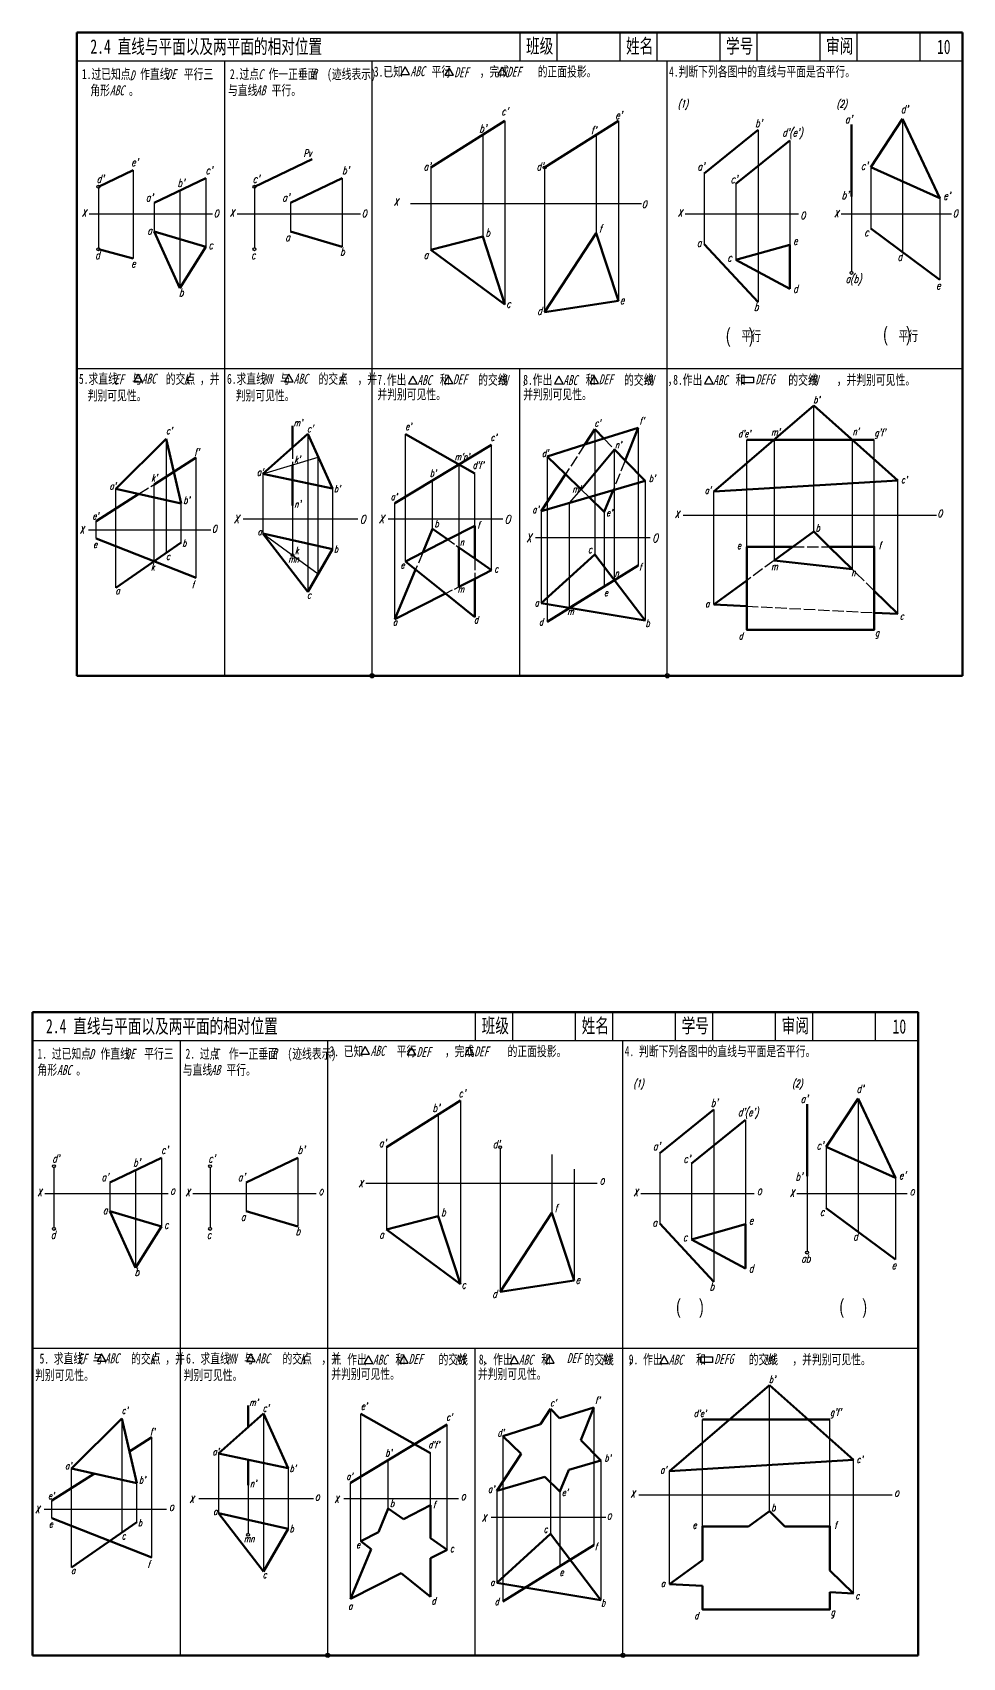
# Model space of a CAD drawing. Header units: millimetres. Extents: x -1022 to 1047, y 2161 to 2730.
# Drawn here: x 365 to 691, y 2161 to 2730 of the extents above; entities that cross this region are included whole.
import ezdxf

# ---------------------------------------------------------------- set-up
doc = ezdxf.new("R2010")
doc.units = ezdxf.units.MM
doc.header["$PDMODE"] = 33
doc.header["$PDSIZE"] = 1.5
doc.linetypes.add('myHIDDEN', pattern=[5, 4, -1])
for name, color, linetype, lineweight in [('标注', 7, 'Continuous', 25), ('标题文字', 7, 'Continuous', 25), ('答案文字', 1, 'Continuous', 25), ('答案标注', 1, 'Continuous', 25), ('答案粗实线', 1, 'Continuous', 50), ('答案细实线', 1, 'Continuous', 25), ('答案虚线', 1, 'myHIDDEN', 25), ('粗实线', 7, 'Continuous', 50), ('细实线', 7, 'Continuous', 25)]:
    doc.layers.add(name, color=color, linetype=linetype, lineweight=lineweight)
doc.styles.add('style1', font='txt.shx', dxfattribs={"width": 0.7, "oblique": 15})
doc.styles.add('SZ', font='txt.shx', dxfattribs={"width": 0.7, "oblique": 15})
doc.styles.add('图中汉字1-5号', font='', dxfattribs={"width": 0.7, "height": 5})
doc.styles.add('字母标注-2.5号', font='txt.shx', dxfattribs={"width": 0.7, "oblique": 15, "height": 2.5})
doc.styles.add('标题字母', font='SIMFANG.TTF', dxfattribs={"width": 0.7, "oblique": 15, "height": 3.5})
doc.styles.add('标题汉字1-5号', font='SimSun.ttf', dxfattribs={"width": 0.7, "height": 5})
doc.styles.add('标题汉字2-3.5号', font='SimSun.ttf', dxfattribs={"width": 0.7, "height": 3.5})
doc.styles.get('图中汉字1-5号').set_extended_font_data('FZFangSong-Z02')

msp = doc.modelspace()

# ---------------------------------------------------------------- linework, layer by layer
for p, q in [((484.17, 2504.66), (484.17, 2719.66)), ((587.51, 2504.66), (587.51, 2719.66)), ((380.84, 2612.16), (484.17, 2612.16)), ((468.64, 2161.99), (468.64, 2376.99)), ((571.97, 2161.99), (571.97, 2376.99)), ((365.31, 2269.49), (468.64, 2269.49))]:
    msp.add_line(p, q)
for p in [(484.17, 2504.66), (587.51, 2504.66), (468.64, 2161.99), (571.97, 2161.99)]:
    msp.add_point(p)
at = {"layer": '答案粗实线'}
for p, q in [((544.55, 2682.41), (570.46, 2698.76)), ((442.98, 2675.73), (463.2, 2685.34)), ((388.36, 2675.73), (400.53, 2681.52)), ((388.36, 2653.83), (400.53, 2650.56)), ((558.65, 2585.5), (565.33, 2587.59)), ((557.31, 2569.84), (569.04, 2583.78)), ((569.04, 2583.78), (572.75, 2579.97)), ((407.87, 2571.61), (414.83, 2576.01)), ((456.3, 2578.42), (456.3, 2573.07)), ((551.86, 2575.12), (557.31, 2569.84)), ((560.15, 2567.09), (568.53, 2569.54)), ((501.91, 2547.77), (510.69, 2552.28)), ((514.58, 2549.54), (514.58, 2535.78)), ((514.58, 2549.54), (520.15, 2545.62)), ((631.43, 2549.75), (624.87, 2544.96)), ((652.2, 2541.94), (644.22, 2549.75)), ((499.41, 2541.77), (509.88, 2533.4)), ((624.87, 2544.96), (652.2, 2541.94)), ((514.58, 2535.78), (520.15, 2538.61)), ((553.31, 2528.37), (569.04, 2538.06))]:
    msp.add_line(p, q, dxfattribs=at)
for points in [[(615.31, 2529), (615.31, 2537.99)], [(659.95, 2534.35), (659.95, 2526.71)]]:
    msp.add_lwpolyline(points, dxfattribs=at)
at = {"layer": '答案细实线'}
for p, q in [((400.53, 2681.52), (400.53, 2650.56)), ((624.87, 2587.2), (624.87, 2544.96)), ((652.2, 2587.2), (652.2, 2541.94)), ((445.97, 2575.26), (465.31, 2581.17)), ((465.31, 2540.27), (465.31, 2581.17)), ((569.04, 2538.06), (569.04, 2583.78)), ((514.58, 2578.55), (514.58, 2549.54)), ((407.87, 2544.69), (407.87, 2571.61)), ((553.31, 2565.1), (557.31, 2569.84)), ((553.31, 2528.37), (553.31, 2565.1)), ((445.97, 2554.42), (465.31, 2540.27))]:
    msp.add_line(p, q, dxfattribs=at)
at = {"layer": '答案虚线'}
for p, q in [((565.33, 2587.59), (569.04, 2583.78)), ((456.3, 2584.49), (456.3, 2578.42)), ((558.65, 2585.5), (551.86, 2575.12)), ((572.75, 2579.97), (568.53, 2569.54)), ((402.52, 2568.24), (407.87, 2571.61)), ((557.31, 2569.84), (560.15, 2567.09)), ((501.91, 2547.77), (499.41, 2541.77)), ((520.15, 2545.62), (520.15, 2538.61)), ((624.87, 2544.96), (615.31, 2537.99)), ((659.95, 2534.35), (652.2, 2541.94)), ((615.31, 2529), (659.95, 2526.71))]:
    msp.add_line(p, q, dxfattribs=at)
at = {"layer": '答案虚线', "ltscale": 0.7}
for p, q in [((510.69, 2552.28), (514.58, 2549.54)), ((509.88, 2533.4), (514.58, 2535.78))]:
    msp.add_line(p, q, dxfattribs=at)
at = {"layer": '答案虚线'}
msp.add_lwpolyline([(631.43, 2549.75), (644.22, 2549.75)], dxfattribs=at)
at = {"layer": '粗实线'}
for p, q in [((380.84, 2729.66), (380.84, 2504.66)), ((690.84, 2729.66), (380.84, 2729.66)), ((690.84, 2504.66), (690.84, 2729.66)), ((504.77, 2682.41), (530.69, 2698.76)), ((600.37, 2680.38), (619.31, 2695.63)), ((651.96, 2697.51), (651.96, 2672.3)), ((658.7, 2682.5), (669.86, 2699.44)), ((669.86, 2699.44), (682.95, 2671.72)), ((611.46, 2676.69), (630.4, 2691.93)), ((407.9, 2670.11), (425.95, 2678.69)), ((455.67, 2670.11), (473.72, 2678.69)), ((682.95, 2671.72), (658.7, 2682.5)), ((658.7, 2661.13), (682.95, 2643.15)), ((407.9, 2660.05), (425.95, 2654.72)), ((416.92, 2640.22), (407.9, 2660.05)), ((425.95, 2654.72), (416.92, 2640.22)), ((455.67, 2660.05), (473.72, 2654.72)), ((504.77, 2653.67), (522.89, 2658.25)), ((522.89, 2658.25), (530.69, 2634.52)), ((544.55, 2631.79), (562.66, 2659.5)), ((562.66, 2659.5), (570.46, 2635.77)), ((600.37, 2655.67), (619.31, 2635.34)), ((611.46, 2650.12), (630.4, 2655.44)), ((630.4, 2655.44), (630.4, 2639.96)), ((504.77, 2653.67), (530.69, 2634.52)), ((630.4, 2639.96), (611.46, 2650.12)), ((544.55, 2631.79), (570.46, 2635.77)), ((638.76, 2599.13), (603.78, 2569.09)), ((668.18, 2573), (638.76, 2599.13)), ((456.3, 2592.04), (456.3, 2584.49)), ((412.15, 2587.57), (394.46, 2570.03)), ((417.4, 2564.93), (412.15, 2587.57)), ((461.65, 2589.27), (445.97, 2575.26)), ((470.31, 2570.1), (461.65, 2589.27)), ((495.82, 2589.13), (520.15, 2575.41)), ((562.16, 2590.86), (558.65, 2585.5)), ((562.16, 2590.86), (565.33, 2587.59)), ((565.33, 2587.59), (577.36, 2591.36)), ((577.36, 2591.36), (572.75, 2579.97)), ((615.31, 2587.2), (659.95, 2587.2)), ((414.83, 2576.01), (422.64, 2580.94)), ((492.19, 2565.02), (525.93, 2585.41)), ((545.43, 2581.35), (558.65, 2585.5)), ((551.86, 2575.12), (545.43, 2581.35)), ((445.97, 2575.26), (470.31, 2570.1)), ((551.86, 2575.12), (543.4, 2562.2)), ((572.75, 2579.97), (579.72, 2572.81)), ((394.46, 2570.03), (417.4, 2564.93)), ((456.3, 2573.07), (456.3, 2564.2)), ((568.53, 2569.54), (565.46, 2561.94)), ((568.53, 2569.54), (579.72, 2572.81)), ((603.78, 2569.09), (668.18, 2573)), ((387.56, 2558.78), (402.52, 2568.24)), ((543.4, 2562.2), (560.15, 2567.09)), ((565.46, 2561.94), (560.15, 2567.09)), ((387.56, 2552.64), (422.64, 2538.91)), ((445.97, 2554.42), (461.65, 2533.96)), ((470.31, 2548.89), (445.97, 2554.42)), ((505.35, 2556.04), (501.91, 2547.77)), ((505.35, 2556.04), (510.69, 2552.28)), ((510.69, 2552.28), (520.15, 2557.15)), ((520.15, 2557.15), (520.15, 2545.62)), ((638.76, 2555.1), (631.43, 2549.75)), ((644.22, 2549.75), (638.76, 2555.1)), ((394.46, 2535.4), (417.4, 2551.29)), ((461.65, 2533.96), (470.31, 2548.89)), ((495.82, 2544.64), (501.91, 2547.77)), ((543.4, 2530), (562.16, 2547.11)), ((562.16, 2547.11), (579.72, 2524.01)), ((499.41, 2541.77), (492.19, 2524.43)), ((499.41, 2541.77), (495.82, 2544.64)), ((520.15, 2545.62), (525.93, 2541.54)), ((520.15, 2538.61), (525.93, 2541.54)), ((545.43, 2523.51), (577.36, 2543.18)), ((520.15, 2538.61), (520.15, 2525.18)), ((615.31, 2537.99), (603.78, 2529.59)), ((492.19, 2524.43), (509.88, 2533.4)), ((520.15, 2525.18), (509.88, 2533.4)), ((579.72, 2524.01), (543.4, 2530)), ((603.78, 2529.59), (615.31, 2529)), ((668.18, 2526.29), (659.95, 2534.35)), ((659.95, 2526.71), (668.18, 2526.29)), ((380.84, 2504.66), (690.84, 2504.66)), ((365.31, 2386.99), (365.31, 2161.99)), ((675.31, 2386.99), (365.31, 2386.99)), ((675.31, 2161.99), (675.31, 2386.99)), ((489.24, 2339.74), (515.15, 2356.09)), ((636.43, 2354.84), (636.43, 2329.63)), ((643.16, 2339.83), (654.33, 2356.77)), ((654.33, 2356.77), (667.42, 2329.05)), ((584.84, 2337.71), (603.78, 2352.95)), ((595.92, 2334.01), (614.87, 2349.26)), ((667.42, 2329.05), (643.16, 2339.83)), ((392.37, 2327.44), (410.42, 2336.02)), ((440.14, 2327.44), (458.19, 2336.02)), ((392.37, 2317.38), (410.42, 2312.05)), ((401.39, 2297.55), (392.37, 2317.38)), ((440.14, 2317.38), (458.19, 2312.05)), ((489.24, 2311), (507.36, 2315.58)), ((507.36, 2315.58), (515.15, 2291.85)), ((529.02, 2289.12), (547.13, 2316.83)), ((547.13, 2316.83), (554.93, 2293.1)), ((643.16, 2318.46), (667.42, 2300.48)), ((410.42, 2312.05), (401.39, 2297.55)), ((489.24, 2311), (515.15, 2291.85)), ((584.84, 2313), (603.78, 2292.67)), ((595.92, 2307.45), (614.87, 2312.77)), ((614.87, 2312.77), (614.87, 2297.29)), ((614.87, 2297.29), (595.92, 2307.45)), ((529.02, 2289.12), (554.93, 2293.1)), ((623.23, 2256.46), (588.25, 2226.42)), ((652.65, 2230.33), (623.23, 2256.46)), ((446.12, 2246.6), (430.44, 2232.59)), ((440.77, 2249.37), (440.77, 2241.82)), ((454.78, 2227.42), (446.12, 2246.6)), ((480.29, 2246.46), (504.62, 2232.74)), ((546.63, 2248.18), (543.12, 2242.82)), ((546.63, 2248.18), (549.8, 2244.92)), ((549.8, 2244.92), (561.83, 2248.69)), ((561.83, 2248.69), (557.22, 2237.3)), ((396.62, 2244.89), (378.93, 2227.36)), ((401.87, 2222.26), (396.62, 2244.89)), ((476.66, 2222.35), (510.4, 2242.74)), ((529.9, 2238.68), (543.12, 2242.82)), ((599.77, 2244.52), (644.42, 2244.52)), ((399.3, 2233.34), (407.11, 2238.27)), ((536.32, 2232.45), (529.9, 2238.68)), ((557.22, 2237.3), (564.19, 2230.14)), ((430.44, 2232.59), (454.78, 2227.42)), ((440.77, 2230.4), (440.77, 2221.52)), ((536.32, 2232.45), (527.87, 2219.53)), ((553, 2226.87), (564.19, 2230.14)), ((588.25, 2226.42), (652.65, 2230.33)), ((372.03, 2216.11), (386.99, 2225.56)), ((378.93, 2227.36), (401.87, 2222.26)), ((527.87, 2219.53), (544.61, 2224.42)), ((549.93, 2219.27), (544.61, 2224.42)), ((553, 2226.87), (549.93, 2219.27)), ((430.44, 2211.75), (446.12, 2191.29)), ((454.78, 2206.22), (430.44, 2211.75)), ((489.82, 2213.37), (486.37, 2205.1)), ((489.82, 2213.37), (495.16, 2209.61)), ((495.16, 2209.61), (504.62, 2214.47)), ((504.62, 2214.47), (504.62, 2202.94)), ((623.23, 2212.43), (615.89, 2207.08)), ((628.69, 2207.08), (623.23, 2212.43)), ((372.03, 2209.97), (407.11, 2196.24)), ((378.93, 2192.73), (401.87, 2208.62)), ((446.12, 2191.29), (454.78, 2206.22)), ((480.29, 2201.97), (486.37, 2205.1)), ((483.88, 2199.1), (480.29, 2201.97)), ((504.62, 2202.94), (510.4, 2198.87)), ((527.87, 2187.33), (546.63, 2204.44)), ((529.9, 2180.84), (561.83, 2200.5)), ((546.63, 2204.44), (564.19, 2181.34)), ((483.88, 2199.1), (476.66, 2181.75)), ((504.62, 2195.93), (510.4, 2198.87)), ((504.62, 2195.93), (504.62, 2182.51)), ((599.77, 2195.32), (588.25, 2186.91)), ((476.66, 2181.75), (494.35, 2190.72)), ((504.62, 2182.51), (494.35, 2190.72)), ((652.65, 2183.62), (644.42, 2191.68)), ((564.19, 2181.34), (527.87, 2187.33)), ((588.25, 2186.91), (599.77, 2186.32)), ((644.42, 2184.04), (652.65, 2183.62)), ((365.31, 2161.99), (675.31, 2161.99))]:
    msp.add_line(p, q, dxfattribs=at)
for points in [[(615.31, 2549.75), (631.43, 2549.75)], [(615.31, 2537.99), (615.31, 2549.75)], [(644.22, 2549.75), (659.95, 2549.75), (659.95, 2534.35)], [(659.95, 2526.71), (659.95, 2520.74), (615.31, 2520.74), (615.31, 2529)], [(599.77, 2195.32), (599.77, 2207.08), (615.89, 2207.08)], [(628.69, 2207.08), (644.42, 2207.08), (644.42, 2191.68)], [(644.42, 2184.04), (644.42, 2178.07), (599.77, 2178.07), (599.77, 2186.32)]]:
    msp.add_lwpolyline(points, dxfattribs=at)
at = {"layer": '细实线'}
for p, q in [((535.84, 2729.66), (535.84, 2719.66)), ((548.84, 2729.66), (548.84, 2719.66)), ((570.84, 2729.66), (570.84, 2719.66)), ((583.84, 2729.66), (583.84, 2719.66)), ((605.84, 2729.66), (605.84, 2719.66)), ((618.84, 2729.66), (618.84, 2719.66)), ((640.84, 2729.66), (640.84, 2719.66)), ((653.84, 2729.66), (653.84, 2719.66)), ((675.84, 2729.66), (675.84, 2719.66)), ((690.84, 2719.66), (380.84, 2719.66)), ((432.51, 2719.66), (432.51, 2504.66)), ((530.69, 2698.76), (530.69, 2634.52)), ((570.46, 2698.76), (570.46, 2635.77)), ((619.31, 2695.63), (619.31, 2635.34)), ((669.86, 2699.44), (669.86, 2652.86)), ((522.89, 2693.84), (522.89, 2658.25)), ((562.66, 2693.84), (562.66, 2659.5)), ((630.4, 2691.93), (630.4, 2655.44)), ((425.95, 2678.69), (425.95, 2654.72)), ((473.72, 2678.69), (473.72, 2654.72)), ((504.77, 2682.41), (504.77, 2653.67)), ((544.55, 2682.41), (544.55, 2631.79)), ((600.37, 2680.38), (600.37, 2655.67)), ((658.7, 2682.5), (658.7, 2661.13)), ((388.36, 2675.23), (388.36, 2654.33)), ((416.92, 2674.4), (416.92, 2640.22)), ((442.98, 2675.73), (442.98, 2654.33)), ((611.46, 2676.69), (611.46, 2650.12)), ((651.96, 2672.3), (651.96, 2646.04)), ((682.95, 2671.72), (682.95, 2643.15)), ((385.11, 2666.23), (428.32, 2666.23)), ((407.9, 2670.11), (407.9, 2660.05)), ((436.92, 2666.23), (480.13, 2666.23)), ((455.67, 2670.11), (455.67, 2660.05)), ((497.57, 2669.86), (578.53, 2669.86)), ((593.73, 2666.23), (633.48, 2666.23)), ((648.37, 2666.23), (687.02, 2666.23)), ((484.17, 2612.16), (690.84, 2612.16)), ((535.84, 2504.66), (535.84, 2612.16)), ((638.76, 2555.1), (638.76, 2599.13)), ((412.15, 2587.57), (412.15, 2547.65)), ((461.65, 2589.27), (461.65, 2533.96)), ((495.82, 2544.64), (495.82, 2589.13)), ((562.16, 2590.86), (562.16, 2547.11)), ((577.36, 2591.36), (577.36, 2543.18)), ((615.31, 2549.75), (615.31, 2587.2)), ((659.95, 2549.75), (659.95, 2587.2)), ((422.64, 2538.91), (422.64, 2580.94)), ((525.93, 2541.54), (525.93, 2585.41)), ((545.43, 2581.35), (545.43, 2523.51)), ((445.97, 2575.26), (445.97, 2554.42)), ((520.15, 2557.15), (520.15, 2575.41)), ((394.46, 2535.4), (394.46, 2570.03)), ((470.31, 2570.1), (470.31, 2548.89)), ((505.35, 2556.04), (505.35, 2572.98)), ((579.72, 2572.81), (579.72, 2524.01)), ((668.18, 2526.29), (668.18, 2573)), ((417.4, 2551.29), (417.4, 2564.93)), ((456.3, 2564.2), (456.3, 2547.36)), ((492.19, 2524.43), (492.19, 2565.02)), ((603.78, 2529.59), (603.78, 2569.09)), ((387.56, 2552.64), (387.56, 2558.78)), ((439.06, 2559.58), (479.2, 2559.58)), ((489.77, 2559.58), (529.9, 2559.58)), ((543.4, 2562.2), (543.4, 2530)), ((565.46, 2561.94), (565.46, 2535.85)), ((593.04, 2560.86), (681.7, 2560.86)), ((384.92, 2555.75), (427.78, 2555.75)), ((541.4, 2553.02), (581.53, 2553.02)), ((520.31, 2386.99), (520.31, 2376.99)), ((533.31, 2386.99), (533.31, 2376.99)), ((555.31, 2386.99), (555.31, 2376.99)), ((568.31, 2386.99), (568.31, 2376.99)), ((590.31, 2386.99), (590.31, 2376.99)), ((603.31, 2386.99), (603.31, 2376.99)), ((625.31, 2386.99), (625.31, 2376.99)), ((638.31, 2386.99), (638.31, 2376.99)), ((660.31, 2386.99), (660.31, 2376.99)), ((675.31, 2376.99), (365.31, 2376.99)), ((416.97, 2376.99), (416.97, 2161.99)), ((515.15, 2356.09), (515.15, 2291.85)), ((654.33, 2356.77), (654.33, 2310.19)), ((507.36, 2351.17), (507.36, 2315.58)), ((603.78, 2352.95), (603.78, 2292.67)), ((614.87, 2349.26), (614.87, 2312.77)), ((489.24, 2339.74), (489.24, 2311)), ((529.02, 2339.24), (529.02, 2289.12)), ((547.13, 2337.17), (547.13, 2316.83)), ((584.84, 2337.71), (584.84, 2313)), ((643.16, 2339.83), (643.16, 2318.46)), ((372.83, 2332.56), (372.83, 2311.66)), ((401.39, 2331.73), (401.39, 2297.55)), ((410.42, 2336.02), (410.42, 2312.05)), ((427.45, 2332.56), (427.45, 2311.66)), ((458.19, 2336.02), (458.19, 2312.05)), ((554.93, 2332.02), (554.93, 2293.1)), ((595.92, 2334.01), (595.92, 2307.45)), ((392.37, 2327.44), (392.37, 2317.38)), ((440.14, 2327.44), (440.14, 2317.38)), ((482.03, 2327.18), (563, 2327.18)), ((636.43, 2329.63), (636.43, 2303.37)), ((667.42, 2329.05), (667.42, 2300.48)), ((369.58, 2323.55), (412.79, 2323.55)), ((421.39, 2323.55), (464.6, 2323.55)), ((578.2, 2323.55), (617.95, 2323.55)), ((632.84, 2323.55), (671.49, 2323.55)), ((468.64, 2269.49), (675.31, 2269.49)), ((520.31, 2161.99), (520.31, 2269.49)), ((623.23, 2212.43), (623.23, 2256.46)), ((446.12, 2246.6), (446.12, 2191.29)), ((480.29, 2201.97), (480.29, 2246.46)), ((546.63, 2248.18), (546.63, 2204.44)), ((561.83, 2248.69), (561.83, 2200.5)), ((396.62, 2244.89), (396.62, 2204.98)), ((510.4, 2198.87), (510.4, 2242.74)), ((599.77, 2207.08), (599.77, 2244.52)), ((644.42, 2207.08), (644.42, 2244.52)), ((407.11, 2196.24), (407.11, 2238.27)), ((529.9, 2238.68), (529.9, 2180.84)), ((430.44, 2232.59), (430.44, 2211.75)), ((489.82, 2213.37), (489.82, 2230.3)), ((504.62, 2214.47), (504.62, 2232.74)), ((564.19, 2230.14), (564.19, 2181.34)), ((652.65, 2183.62), (652.65, 2230.33)), ((378.93, 2192.73), (378.93, 2227.36)), ((454.78, 2227.42), (454.78, 2206.22)), ((588.25, 2186.91), (588.25, 2226.42)), ((401.87, 2208.62), (401.87, 2222.26)), ((423.53, 2216.91), (463.67, 2216.91)), ((440.77, 2221.52), (440.77, 2204.69)), ((474.24, 2216.91), (514.37, 2216.91)), ((476.66, 2181.75), (476.66, 2222.35)), ((527.87, 2219.53), (527.87, 2187.33)), ((549.93, 2219.27), (549.93, 2193.18)), ((577.51, 2218.19), (666.16, 2218.19)), ((369.38, 2213.08), (412.25, 2213.08)), ((372.03, 2209.97), (372.03, 2216.11)), ((525.87, 2210.35), (566, 2210.35))]:
    msp.add_line(p, q, dxfattribs=at)
for points in [[(494.24, 2714.98), (497.27, 2714.98), (495.75, 2717.61)], [(509.69, 2714.68), (512.73, 2714.68), (511.21, 2717.31)], [(528.19, 2714.88), (531.23, 2714.88), (529.71, 2717.51)], [(400.81, 2607.52), (403.84, 2607.52), (402.33, 2610.15)], [(453.51, 2607.49), (456.54, 2607.49), (455.03, 2610.12)], [(496.92, 2606.76), (499.96, 2606.76), (498.44, 2609.39)], [(509.35, 2606.9), (512.39, 2606.9), (510.87, 2609.53)], [(547.98, 2606.76), (551.01, 2606.76), (549.5, 2609.39)], [(560.41, 2606.9), (563.44, 2606.9), (561.93, 2609.53)], [(600.47, 2606.76), (603.51, 2606.76), (601.99, 2609.39)], [(613.57, 2609.12), (617.69, 2609.12), (617.69, 2607.06), (613.57, 2607.06)], [(480.28, 2372.31), (483.32, 2372.31), (481.8, 2374.94)], [(496.48, 2372.01), (499.52, 2372.01), (498, 2374.64)], [(516.75, 2372.21), (519.78, 2372.21), (518.27, 2374.84)], [(387.9, 2264.85), (390.94, 2264.85), (389.42, 2267.48)], [(440.16, 2264.82), (443.2, 2264.82), (441.68, 2267.45)], [(481.39, 2264.09), (484.42, 2264.09), (482.91, 2266.72)], [(493.82, 2264.23), (496.86, 2264.23), (495.34, 2266.86)], [(532.45, 2264.09), (535.48, 2264.09), (533.96, 2266.72)], [(544.88, 2264.23), (547.91, 2264.23), (546.4, 2266.86)], [(584.94, 2264.09), (587.98, 2264.09), (586.46, 2266.72)], [(599.17, 2266.45), (603.28, 2266.45), (603.28, 2264.39), (599.17, 2264.39)]]:
    msp.add_lwpolyline(points, close=True, dxfattribs=at)
for centre in [(544.55, 2682.41), (388.36, 2675.73), (442.98, 2675.73), (388.36, 2653.83), (442.98, 2653.83), (651.96, 2645.54), (456.3, 2546.86), (529.02, 2339.74), (372.83, 2333.06), (427.45, 2333.06), (372.83, 2311.16), (427.45, 2311.16), (636.43, 2302.87), (440.77, 2204.19)]:
    msp.add_circle(centre, 0.5, dxfattribs=at)

# ---------------------------------------------------------------- texts
at = {"layer": '标注', "oblique": 15, "width": 0.7}
for s, height, style, p in [('(1)', 2.5, '字母标注-2.5号', (591.2, 2703.45)), ('(2)', 2.5, '字母标注-2.5号', (646.79, 2703.45)), ("c'", 2.8, 'SZ', (529.42, 2700.69)), ("a'", 2.8, 'SZ', (649.72, 2697.92)), ("d'", 2.8, 'SZ', (669.26, 2701.41)), ("b'", 2.8, 'SZ', (521.7, 2694.7)), ("b'", 2.8, 'SZ', (618.24, 2696.56)), ("d'(e')", 2.8, 'SZ', (627.77, 2693.3)), ('Pv', 2.5, '字母标注-2.5号', (460.19, 2686.2)), ("e'", 2.8, 'SZ', (399.87, 2682.86)), ("a'", 2.8, 'SZ', (502.21, 2681.38)), ("d'", 2.8, 'SZ', (541.72, 2681.38)), ("a'", 2.8, 'SZ', (598.05, 2681.38)), ("c'", 2.8, 'SZ', (655.3, 2681.64)), ("d'", 2.8, 'SZ', (387.78, 2677.06)), ("b'", 2.8, 'SZ', (416.05, 2675.66)), ("c'", 2.8, 'SZ', (425.89, 2680.05)), ("c'", 2.8, 'SZ', (442.4, 2677.06)), ("b'", 2.8, 'SZ', (473.66, 2680.05)), ("c'", 2.8, 'SZ', (609.68, 2676.96)), ("a'", 2.8, 'SZ', (404.99, 2670.56)), ("a'", 2.8, 'SZ', (452.76, 2670.56)), ('X', 2.5, '字母标注-2.5号', (491.79, 2669.12)), ("b'", 2.8, 'SZ', (648.55, 2671.4)), ("e'", 2.8, 'SZ', (684.15, 2671.17)), ('X', 2.5, '字母标注-2.5号', (382.57, 2665.3)), ('O', 2.5, '字母标注-2.5号', (428.8, 2665.1)), ('X', 2.5, '字母标注-2.5号', (434.39, 2665.3)), ('O', 2.5, '字母标注-2.5号', (480.61, 2665.1)), ('O', 2.5, '字母标注-2.5号', (578.64, 2668.31)), ('X', 2.5, '字母标注-2.5号', (591.2, 2665.3)), ('O', 2.5, '字母标注-2.5号', (634.16, 2664.4)), ('X', 2.5, '字母标注-2.5号', (645.93, 2665.07)), ('O', 2.5, '字母标注-2.5号', (687.5, 2665.1)), ('a', 2.8, 'SZ', (405.51, 2658.97)), ('b', 2.8, 'SZ', (523.85, 2658.25)), ('f', 2.8, 'SZ', (563.63, 2659.71)), ('c', 2.8, 'SZ', (656.46, 2658.38)), ('c', 2.8, 'SZ', (426.94, 2653.88)), ('a', 2.8, 'SZ', (453.81, 2656.69)), ('a', 2.8, 'SZ', (597.84, 2654.65)), ('e', 2.8, 'SZ', (631.57, 2655.35)), ('d', 2.8, 'SZ', (387.25, 2650.37)), ('e', 2.8, 'SZ', (399.87, 2647.42)), ('c', 2.8, 'SZ', (441.87, 2650.37)), ('b', 2.8, 'SZ', (472.96, 2651.6)), ('a', 2.8, 'SZ', (502.24, 2650.47)), ('c', 2.8, 'SZ', (608.54, 2649.54)), ('d', 2.8, 'SZ', (668.09, 2649.77)), ('a(b)', 2.8, 'SZ', (649.95, 2642.09)), ('b', 2.8, 'SZ', (416.58, 2637.37)), ('d', 2.8, 'SZ', (631.57, 2638.61)), ('e', 2.8, 'SZ', (681.59, 2639.77)), ('c', 2.8, 'SZ', (531.16, 2633.4)), ('d', 2.8, 'SZ', (542.01, 2630.93)), ('e', 2.8, 'SZ', (570.94, 2634.64)), ('b', 2.8, 'SZ', (617.85, 2632.33)), ("b'", 2.5, 'SZ', (638.64, 2600)), ("m'", 2.5, 'SZ', (456.75, 2591.93)), ("c'", 2.5, 'SZ', (461.44, 2589.88)), ("e'", 2.5, 'SZ', (495.8, 2590.6)), ("c'", 2.5, 'SZ', (562.03, 2591.83)), ("f'", 2.5, 'SZ', (577.75, 2592.59)), ("c'", 2.5, 'SZ', (412.07, 2589.11)), ("c'", 2.5, 'SZ', (525.65, 2586.8)), ("d'e'", 2.5, 'SZ', (612.31, 2588.06)), ("g'f'", 2.5, 'SZ', (660.04, 2588.48)), ("f'", 2.5, 'SZ', (421.96, 2581.62)), ("d'", 2.5, 'SZ', (543.61, 2581.25)), ("a'", 2.5, 'SZ', (443.87, 2574.64)), ("b'", 2.5, 'SZ', (504.38, 2574.27)), ("d'f'", 2.5, 'SZ', (519.38, 2577.08)), ("b'", 2.5, 'SZ', (581.05, 2572.47)), ("a'", 2.5, 'SZ', (392.27, 2569.77)), ("b'", 2.5, 'SZ', (470.83, 2568.82)), ("a'", 2.5, 'SZ', (600.58, 2568.31)), ("c'", 2.5, 'SZ', (669.3, 2572.02)), ("b'", 2.5, 'SZ', (418.13, 2564.83)), ("n'", 2.5, 'SZ', (456.99, 2563.52)), ("a'", 2.5, 'SZ', (490.69, 2566.03)), ("a'", 2.5, 'SZ', (540.3, 2561.55)), ("e'", 2.5, 'SZ', (386.28, 2559.28)), ('X', 3, '字母标注-2.5号', (435.8, 2557.99)), ('O', 3, '字母标注-2.5号', (479.88, 2557.87)), ('X', 3, '字母标注-2.5号', (486.51, 2557.99)), ('b', 2.5, 'SZ', (506.03, 2556.63)), ('f', 2.5, 'SZ', (521.03, 2556.14)), ('O', 3, '字母标注-2.5号', (530.58, 2557.87)), ("e'", 2.5, 'SZ', (566.13, 2560.42)), ('X', 2.5, '字母标注-2.5号', (590.14, 2559.88)), ('O', 2.5, '字母标注-2.5号', (682.11, 2560.18)), ('X', 2.5, '字母标注-2.5号', (381.84, 2554.43)), ('b', 2.5, 'SZ', (417.76, 2549.84)), ('O', 2.5, '字母标注-2.5号', (428.15, 2554.79)), ('a', 2.5, 'SZ', (444.11, 2553.79)), ('X', 3, '字母标注-2.5号', (538.14, 2551.43)), ('O', 3, '字母标注-2.5号', (582.21, 2551.31)), ('b', 2.5, 'SZ', (639.47, 2555.14)), ('e', 2.5, 'SZ', (386.58, 2549.39)), ('c', 2.5, 'SZ', (412.06, 2545.22)), ('b', 2.5, 'SZ', (470.83, 2547.77)), ('c', 2.5, 'SZ', (559.77, 2547.57)), ('e', 2.5, 'SZ', (611.9, 2548.97)), ('f', 2.5, 'SZ', (661.48, 2548.97)), ('mn', 2.5, 'SZ', (454.82, 2544.26)), ('e', 2.5, 'SZ', (494.15, 2542.13)), ('c', 2.5, 'SZ', (526.97, 2540.81)), ('f', 2.5, 'SZ', (577.66, 2541.49)), ('f', 2.5, 'SZ', (421.06, 2535.3)), ('a', 2.5, 'SZ', (394.37, 2533.2)), ('c', 2.5, 'SZ', (461.44, 2531.63)), ('a', 2.5, 'SZ', (541.09, 2528.93)), ('e', 2.5, 'SZ', (565.34, 2532.51)), ('a', 2.5, 'SZ', (600.79, 2528.6)), ('a', 2.5, 'SZ', (491.47, 2522.19)), ('d', 2.5, 'SZ', (519.85, 2522.97)), ('d', 2.5, 'SZ', (542.61, 2522.24)), ('b', 2.5, 'SZ', (579.88, 2521.81)), ('c', 2.5, 'SZ', (668.89, 2524.28)), ('d', 2.5, 'SZ', (612.52, 2517.28)), ('g', 2.5, 'SZ', (660.25, 2518.52)), ("c'", 2.8, 'SZ', (514.44, 2357.19)), ('(1)', 2.5, '字母标注-2.5号', (575.67, 2360.78)), ('(2)', 2.5, '字母标注-2.5号', (631.26, 2360.78)), ("d'", 2.8, 'SZ', (653.73, 2358.73)), ("b'", 2.8, 'SZ', (505.34, 2352.12)), ("b'", 2.8, 'SZ', (602.71, 2353.89)), ("d'(e')", 2.8, 'SZ', (612.24, 2350.63)), ("a'", 2.8, 'SZ', (634.19, 2355.24)), ("a'", 2.8, 'SZ', (486.58, 2339.81)), ("d'", 2.8, 'SZ', (526.42, 2339.41)), ("d'", 2.8, 'SZ', (372.24, 2334.39)), ("c'", 2.8, 'SZ', (410.36, 2337.38)), ("c'", 2.8, 'SZ', (426.87, 2334.39)), ("b'", 2.8, 'SZ', (458.13, 2337.38)), ("a'", 2.8, 'SZ', (582.52, 2338.71)), ("c'", 2.8, 'SZ', (593.16, 2334.29)), ("c'", 2.8, 'SZ', (639.77, 2338.96)), ("a'", 2.8, 'SZ', (389.46, 2327.89)), ("b'", 2.8, 'SZ', (400.52, 2332.98)), ("a'", 2.8, 'SZ', (437.23, 2327.89)), ("b'", 2.8, 'SZ', (632.37, 2328.07)), ("e'", 2.8, 'SZ', (668.61, 2328.5)), ('X', 2.5, '字母标注-2.5号', (367.04, 2322.63)), ('o', 3, 'style1', (413.5, 2323.22)), ('X', 2.5, '字母标注-2.5号', (418.85, 2322.63)), ('o', 3, 'style1', (465.4, 2323.01)), ('X', 2.5, '字母标注-2.5号', (479.42, 2325.75)), ('o', 3, 'style1', (563.8, 2326.75)), ('X', 2.5, '字母标注-2.5号', (575.67, 2322.63)), ('o', 3, 'style1', (618.87, 2323.12)), ('X', 2.5, '字母标注-2.5号', (630.4, 2322.4)), ('o', 3, 'style1', (672.33, 2322.91)), ('f', 2.8, 'SZ', (548.1, 2317.04)), ('a', 2.8, 'SZ', (389.98, 2316.3)), ('a', 2.8, 'SZ', (438.28, 2314.02)), ('b', 2.8, 'SZ', (508.32, 2315.58)), ('a', 2.8, 'SZ', (582.31, 2311.98)), ('e', 2.8, 'SZ', (616.04, 2312.68)), ('c', 2.8, 'SZ', (640.93, 2315.7)), ('d', 2.8, 'SZ', (371.72, 2307.7)), ('c', 2.8, 'SZ', (411.41, 2311.21)), ('c', 2.8, 'SZ', (426.34, 2307.7)), ('b', 2.8, 'SZ', (457.43, 2308.93)), ('a', 2.8, 'SZ', (486.7, 2307.8)), ('c', 2.8, 'SZ', (593.01, 2306.87)), ('d', 2.8, 'SZ', (652.56, 2307.1)), ('ab', 2.8, 'SZ', (634.42, 2299.42)), ('b', 2.8, 'SZ', (401.05, 2294.7)), ('d', 2.8, 'SZ', (616.04, 2295.93)), ('e', 2.8, 'SZ', (666.06, 2297.1)), ('c', 2.8, 'SZ', (515.47, 2290.24)), ('e', 2.8, 'SZ', (555.41, 2291.97)), ('b', 2.8, 'SZ', (602.32, 2289.65)), ('d', 2.8, 'SZ', (526.25, 2287.09)), ("b'", 2.5, 'SZ', (623.11, 2257.33)), ("m'", 2.5, 'SZ', (441.22, 2249.26)), ("c'", 2.5, 'SZ', (546.5, 2249.16)), ("f'", 2.5, 'SZ', (562.21, 2249.92)), ("c'", 2.5, 'SZ', (396.53, 2246.44)), ("c'", 2.5, 'SZ', (445.91, 2247.21)), ("e'", 2.5, 'SZ', (480.27, 2247.92)), ("c'", 2.5, 'SZ', (510.12, 2244.13)), ("d'e'", 2.5, 'SZ', (596.78, 2245.39)), ("g'f'", 2.5, 'SZ', (644.51, 2245.8)), ("f'", 2.5, 'SZ', (406.43, 2238.94)), ("d'", 2.5, 'SZ', (528.07, 2238.58)), ("a'", 2.5, 'SZ', (428.34, 2231.97)), ("b'", 2.5, 'SZ', (488.85, 2231.6)), ("d'f'", 2.5, 'SZ', (503.85, 2234.41)), ("a'", 2.5, 'SZ', (376.74, 2227.1)), ("b'", 2.5, 'SZ', (455.3, 2226.15)), ("b'", 2.5, 'SZ', (565.52, 2229.8)), ("c'", 2.5, 'SZ', (653.77, 2229.34)), ("b'", 2.5, 'SZ', (402.6, 2222.15)), ("n'", 2.5, 'SZ', (441.46, 2220.85)), ("a'", 2.5, 'SZ', (475.16, 2223.36)), ("a'", 2.5, 'SZ', (585.05, 2225.64)), ("e'", 2.5, 'SZ', (370.75, 2216.61)), ('X', 2.5, '字母标注-2.5号', (420.27, 2215.32)), ('o', 3, 'style1', (464.15, 2216.15)), ('X', 2.5, '字母标注-2.5号', (470.98, 2215.32)), ('o', 3, 'style1', (515.2, 2216.26)), ("a'", 2.5, 'SZ', (524.77, 2218.88)), ("e'", 2.5, 'SZ', (550.6, 2217.75)), ('X', 2.5, '字母标注-2.5号', (574.61, 2217.21)), ('o', 3, 'style1', (666.93, 2217.55)), ('X', 2.5, '字母标注-2.5号', (366.31, 2211.76)), ('o', 3, 'style1', (413.09, 2212.56)), ('a', 2.5, 'SZ', (428.58, 2211.12)), ('b', 2.5, 'SZ', (490.49, 2213.96)), ('f', 2.5, 'SZ', (505.5, 2213.47)), ('X', 2.5, '字母标注-2.5号', (522.61, 2208.76)), ('o', 3, 'style1', (566.31, 2209.53)), ('b', 2.5, 'SZ', (623.94, 2212.47)), ('e', 2.5, 'SZ', (371.05, 2206.71)), ('b', 2.5, 'SZ', (402.23, 2207.16)), ('b', 2.5, 'SZ', (455.3, 2205.1)), ('c', 2.5, 'SZ', (544.24, 2204.9)), ('e', 2.5, 'SZ', (596.37, 2206.3)), ('f', 2.5, 'SZ', (645.95, 2206.3)), ('c', 2.5, 'SZ', (396.53, 2202.55)), ('mn', 2.5, 'SZ', (439.29, 2201.59)), ('e', 2.5, 'SZ', (478.62, 2199.45)), ('c', 2.5, 'SZ', (511.44, 2198.13)), ('f', 2.5, 'SZ', (562.13, 2198.82)), ('f', 2.5, 'SZ', (405.53, 2192.62)), ('a', 2.5, 'SZ', (378.84, 2190.52)), ('c', 2.5, 'SZ', (445.91, 2188.95)), ('e', 2.5, 'SZ', (549.81, 2189.84)), ('a', 2.5, 'SZ', (525.55, 2186.26)), ('a', 2.5, 'SZ', (585.26, 2185.93)), ('c', 2.5, 'SZ', (653.36, 2181.61)), ('a', 2.5, 'SZ', (475.82, 2178.02)), ('d', 2.5, 'SZ', (505.01, 2179.83)), ('d', 2.5, 'SZ', (527.07, 2179.57)), ('b', 2.5, 'SZ', (564.35, 2179.13)), ('d', 2.5, 'SZ', (596.98, 2174.61)), ('g', 2.5, 'SZ', (644.72, 2175.85))]:
    msp.add_text(s, height=height, dxfattribs=dict(at, style=style)).set_placement(p)
at = {"layer": '标题文字', "width": 0.7}
for s, height, style, p in [('2.4 直线与平面以及两平面的相对位置', 5, '标题汉字1-5号', (385.57, 2722.26)), ('班级', 5, '标题汉字1-5号', (538.06, 2722.43)), ('姓名', 5, '标题汉字1-5号', (573.06, 2722.43)), ('学号', 5, '标题汉字1-5号', (608.06, 2722.43)), ('审阅', 5, '标题汉字1-5号', (643.06, 2722.43)), ('10', 5, '标题汉字1-5号', (681.89, 2722.16)), ('1.过已知点  作直线   平行三', 3.5, '标题汉字2-3.5号', (382.6, 2713.37)), ('2.过点  作一正垂面  (迹线表示)', 3.5, '标题汉字2-3.5号', (434.41, 2713.37)), ('3.已知      平行      ，完成      的正面投影。', 3.5, '标题汉字2-3.5号', (484.79, 2714.26)), ('4.判断下列各图中的直线与平面是否平行。', 3.5, '标题汉字2-3.5号', (588.13, 2714.26)), ('角形    。', 3.5, '标题汉字2-3.5号', (385.56, 2707.74)), ('与直线   平行。', 3.5, '标题汉字2-3.5号', (433.73, 2707.74)), ('5.求直线   与     的交点 ，并', 3.5, '标题汉字2-3.5号', (381.57, 2606.76)), ('6.求直线   与      的交点  ，并', 3.5, '标题汉字2-3.5号', (433.39, 2606.76)), ('7.作出       和      的交线   ，', 3.5, '标题汉字2-3.5号', (486.01, 2606.44)), ('8.作出       和      的交线   ，', 3.5, '标题汉字2-3.5号', (537.07, 2606.44)), ('8.作出       和         的交线    ，并判别可见性。', 3.5, '标题汉字2-3.5号', (589.57, 2606.44)), ('判别可见性。', 3.5, '标题汉字2-3.5号', (384.63, 2600.97)), ('判别可见性。', 3.5, '标题汉字2-3.5号', (436.45, 2600.97)), ('并判别可见性。', 3.5, '标题汉字2-3.5号', (486.01, 2601.37)), ('并判别可见性。', 3.5, '标题汉字2-3.5号', (537.07, 2601.37)), ('2.4 直线与平面以及两平面的相对位置', 5, '标题汉字1-5号', (370.04, 2379.59)), ('班级', 5, '标题汉字1-5号', (522.53, 2379.75)), ('姓名', 5, '标题汉字1-5号', (557.53, 2379.75)), ('学号', 5, '标题汉字1-5号', (592.53, 2379.75)), ('审阅', 5, '标题汉字1-5号', (627.53, 2379.75)), ('10', 5, '标题汉字1-5号', (666.36, 2379.49)), ('1. 过已知点  作直线   平行三', 3.5, '标题汉字2-3.5号', (367.07, 2370.7)), ('2. 过点  作一正垂面  (迹线表示)', 3.5, '标题汉字2-3.5号', (418.88, 2370.7)), ('3. 已知       平行      ，完成       的正面投影。', 3.5, '标题汉字2-3.5号', (469.26, 2371.58)), ('4. 判断下列各图中的直线与平面是否平行。', 3.5, '标题汉字2-3.5号', (572.59, 2371.58)), ('角形    。', 3.5, '标题汉字2-3.5号', (367.08, 2365.07)), ('与直线   平行。', 3.5, '标题汉字2-3.5号', (417.91, 2365.07)), ('5. 求直线  与      的交点 ，并', 3.5, '标题汉字2-3.5号', (367.77, 2264.08)), ('6. 求直线   与      的交点  ，并', 3.5, '标题汉字2-3.5号', (419.09, 2264.08)), ('并判别可见性。', 3.5, '标题汉字2-3.5号', (469.9, 2258.7)), ('7. 作出      和       的交线   ，', 3.5, '标题汉字2-3.5号', (470.48, 2263.77)), ('并判别可见性。', 3.5, '标题汉字2-3.5号', (521.21, 2258.7)), ('8. 作出      和       的交线   ，', 3.5, '标题汉字2-3.5号', (521.54, 2263.77)), ('9. 作出       和         的交线   ，并判别可见性。', 3.5, '标题汉字2-3.5号', (574.03, 2263.77)), ('判别可见性。', 3.5, '标题汉字2-3.5号', (366.21, 2258.3)), ('判别可见性。', 3.5, '标题汉字2-3.5号', (418.2, 2258.3))]:
    msp.add_text(s, height=height, dxfattribs=dict(at, style=style)).set_placement(p)
at = {"layer": '答案文字', "style": '标题汉字2-3.5号', "width": 0.7}
for p in [(613.45, 2621.75), (668.43, 2621.75)]:
    msp.add_text('平行', height=3.5, dxfattribs=at).set_placement(p)
at = {"layer": '答案标注', "style": 'SZ', "oblique": 15, "width": 0.7}
for s, height, p in [("e'", 2.8, (569.31, 2699.31)), ("f'", 2.8, (560.78, 2694.05)), ("n'", 2.5, (569.21, 2584.26)), ("m'", 2.5, (623.87, 2588.64)), ("n'", 2.5, (652.37, 2588.86)), ("k'", 2.5, (456.95, 2579.09)), ("m'n'", 2.5, (513.05, 2580.07)), ("k'", 2.5, (406.89, 2572.65)), ("m'", 2.5, (554.25, 2568.73)), ('k', 2.5, (457.18, 2547.24)), ('n', 2.5, (514.9, 2550.22)), ('k', 2.5, (406.77, 2541.49)), ('n', 2.5, (569.1, 2539.3)), ('m', 2.5, (623.87, 2541.63)), ('n', 2.5, (651.93, 2539.52)), ('m', 2.5, (514.09, 2533.78)), ('m', 2.5, (552.53, 2525.96))]:
    msp.add_text(s, height=height, dxfattribs=at).set_placement(p)
at = {"layer": '粗实线', "style": '图中汉字1-5号', "width": 0.7}
for p in [(608.04, 2621.25), (663.09, 2621.75), (590.61, 2281.56), (647.79, 2281.56)]:
    msp.add_text('(     )', height=5, dxfattribs=at).set_placement(p)
at = {"layer": '细实线', "style": '标题字母', "oblique": 15, "width": 0.7}
for s, p in [('ABC', (497.61, 2714.38)), ('DEF', (512.94, 2713.99)), ('DEF', (531.36, 2714.16)), ('D', (399.34, 2712.92)), ('DE', (412.15, 2713.34)), ('C', (444.29, 2713.34)), ('P', (463.06, 2713.48)), ('ABC', (392.38, 2707.67)), ('AB', (443.48, 2707.67)), ('EF', (393.9, 2606.64)), ('ABC', (403.51, 2606.83)), ('K', (418.35, 2606.54)), ('MN', (445.88, 2606.7)), ('ABC', (456.68, 2606.78)), ('K', (472.59, 2606.58)), ('ABC', (499.96, 2606.32)), ('DEF', (512.44, 2606.6)), ('MN', (528.34, 2606.39)), ('ABC', (551.02, 2606.32)), ('DEF', (563.5, 2606.6)), ('MN', (579.4, 2606.39)), ('ABC', (603.51, 2606.32)), ('DEFG  ', (618.36, 2606.6)), ('MN', (636.97, 2606.39)), ('D', (385.15, 2370.6)), ('DE', (397.77, 2370.66)), ('C', (428.76, 2370.67)), ('P', (449.1, 2370.77)), ('ABC', (483.66, 2371.7)), ('DEF', (499.73, 2371.32)), ('DEF', (519.91, 2371.49)), ('ABC', (373.89, 2365)), ('AB', (427.66, 2365)), ('EF', (381, 2263.97)), ('ABC', (390.61, 2264.15)), ('K', (406.35, 2263.86)), ('MN', (433.3, 2264.02)), ('ABC', (443.34, 2264.11)), ('K', (459.04, 2263.91)), ('ABC', (484.43, 2263.65)), ('DEF', (496.91, 2263.93)), ('MN', (513.22, 2263.72)), ('ABC', (535.49, 2263.65)), ('DEF', (552.32, 2264.23)), ('MN', (564.43, 2263.72)), ('ABC', (587.98, 2263.65)), ('DEFG  ', (603.95, 2263.93)), ('MN', (621.44, 2263.72))]:
    msp.add_text(s, height=3.5, dxfattribs=at).set_placement(p)

doc.saveas('drawing.dxf')
